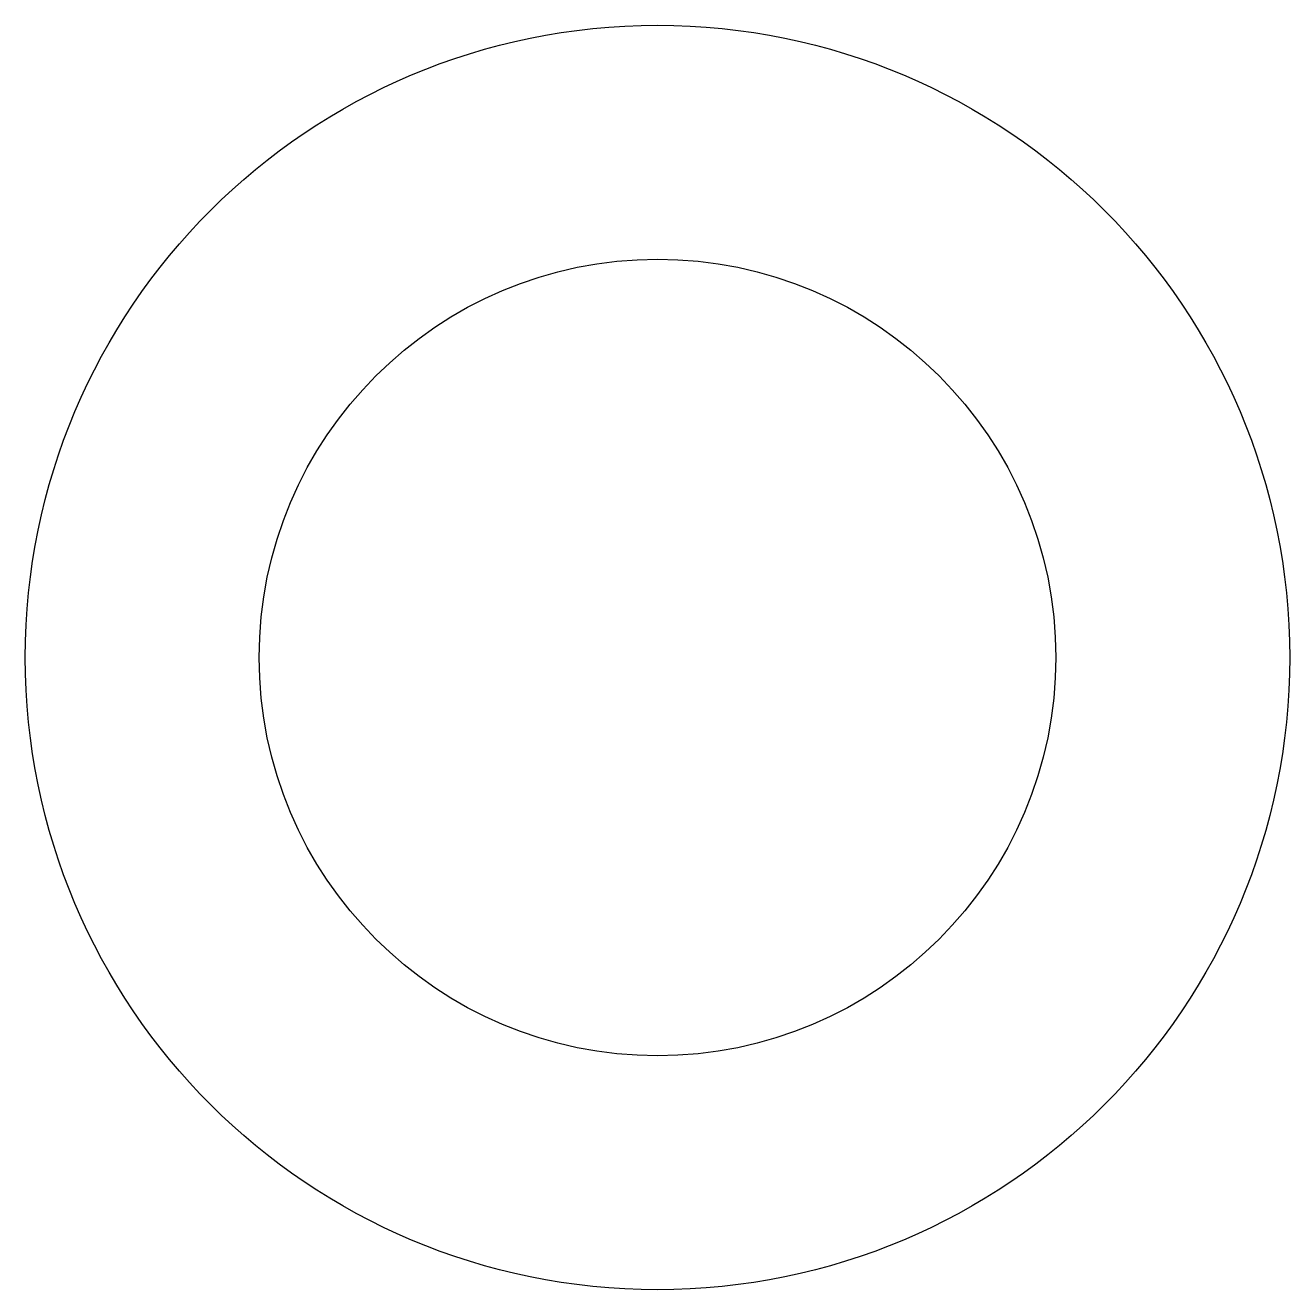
# Model space of a CAD drawing. Extents: x -200 to -160, y 160 to 200.
import ezdxf

# ---------------------------------------------------------------- set-up
doc = ezdxf.new("R2010")
doc.units = 0
doc.layers.add('DEFAULT', color=7, linetype='CONTINUOUS')

msp = doc.modelspace()

# ---------------------------------------------------------------- linework, layer by layer
at = {"layer": 'DEFAULT'}
for radius in [20, 12.6]:
    msp.add_circle((-180, 180), radius, dxfattribs=at)

doc.saveas('drawing.dxf')
